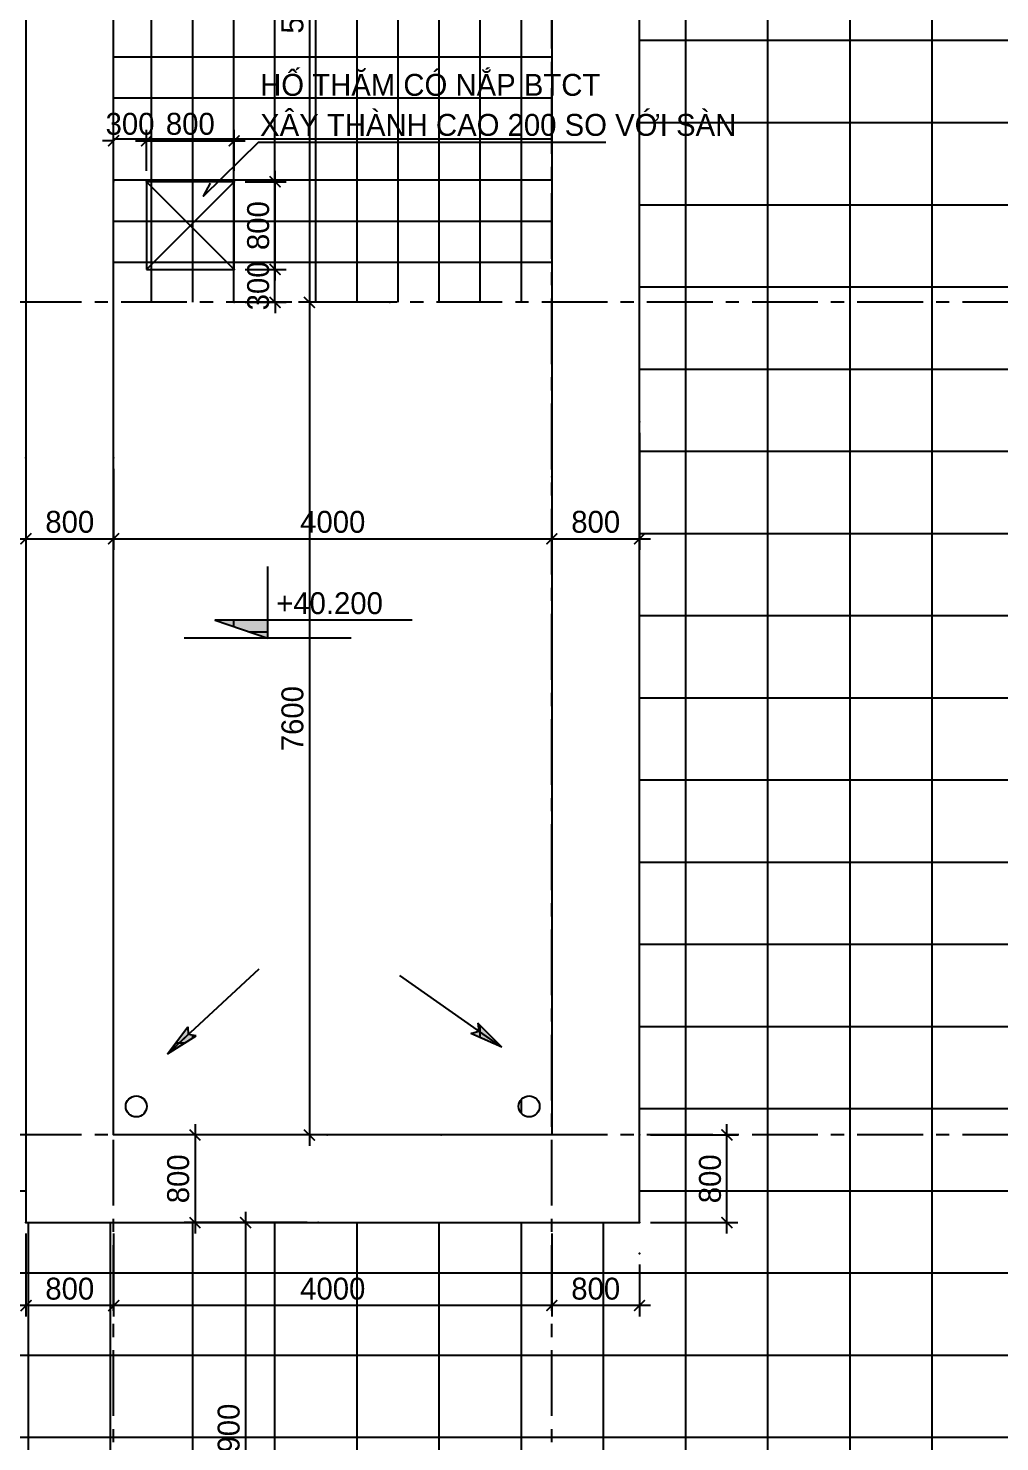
# Model space of a CAD drawing. Header units: inches. Extents: x -844707 to -690155, y -211546 to -175871.
# Drawn here: x -711449 to -702583, y -197801 to -184900 of the extents above; entities that cross this region are included whole.
import ezdxf

# ---------------------------------------------------------------- set-up
doc = ezdxf.new("R2010")
doc.units = ezdxf.units.IN
doc.header["$LTSCALE"] = 48
doc.header["$MEASUREMENT"] = 0
doc.linetypes.add('CENTER', pattern=[2, 1.25, -0.25, 0.25, -0.25])
doc.layers.add('DWGSHARE.com-DefPoints-DWGSHARE.com', color=7, linetype='Continuous', plot=False)
for name, color, linetype in [('DWGSHARE.com-DIM-DWGSHARE.com', 251, 'Continuous'), ('DWGSHARE.com-HATCH-DWGSHARE.com', 8, 'Continuous'), ('DWGSHARE.com-KICHTHUOC-DWGSHARE.com', 9, 'Continuous'), ('DWGSHARE.com-LAYER1-DWGSHARE.com', 150, 'Continuous'), ('DWGSHARE.com-text-DWGSHARE.com', 3, 'Continuous'), ('DWGSHARE.com-truc-DWGSHARE.com', 250, 'CENTER'), ('DWGSHARE.com-TUONG-DWGSHARE.com', 7, 'Continuous'), ('DWGSHARE.com-V-DUNG-DWGSHARE.com', 44, 'Continuous')]:
    doc.layers.add(name, color=color, linetype=linetype)
doc.styles.get("Standard").update_dxf_attribs({"font": ''})
doc.styles.add('VNI-AVO', font='')
doc.styles.get('Standard').set_extended_font_data('VNI-Avo')
doc.styles.get('VNI-AVO').set_extended_font_data('VNI-Avo')
doc.dimstyles.new('tl1-100', dxfattribs={"dimtxt": 200, "dimasz": 100, "dimexe": 100, "dimexo": 100, "dimgap": 50, "dimtad": 1, "dimdec": 0, "dimzin": 0, "dimdsep": 46, "dimtxsty": 'VNI-AVO', "dimblk": 'ARCHTICK', "dimcen": 1, "dimdle": 100, "dimclrd": 256, "dimclre": 256, "dimclrt": 2, "dimadec": 0, "dimazin": 0, "dimtfac": 1, "dimtdec": 0, "dimtix": 1, "dimtofl": 0, "dimtmove": 2, "dimatfit": 3, "dimldrblk": 'ARCHTICK', "dimfxl": 1, "dimtolj": 2, "dimtzin": 0, "dimarcsym": 0})
pattern_1 = [(90, (81301.7, 61739.7), (-750, 1e-13), []), (180, (81301.7, 61739.7), (-1e-13, -750), [])]
pattern_2 = [(90, (-754198.3, -184409.2), (-375, 6e-14), []), (180, (-754198.3, -184409.2), (-6e-14, -375), [])]

# ---------------------------------------------------------------- blocks, each defined once
blk = doc.blocks.new('Muiten')
at = {"layer": 'DWGSHARE.com-KICHTHUOC-DWGSHARE.com'}
blk.add_hatch(color=2, dxfattribs=at).paths.add_polyline_path([(-257, 0), (-305, -54), (0, 0), (-304, 59)])
at = {"layer": 'DWGSHARE.com-KICHTHUOC-DWGSHARE.com', "linetype": 'Continuous'}
blk.add_line((0, 0), (-1140, 0), dxfattribs=at)
at = {"layer": 'DWGSHARE.com-KICHTHUOC-DWGSHARE.com', "color": 2}
for p, q in [((0, 0), (-305, -54)), ((-304, 59), (-257, 0)), ((0, 0), (-304, 59)), ((0, 0), (-257, 0)), ((-305, -54), (-257, 0))]:
    blk.add_line(p, q, dxfattribs=at)
blk = doc.blocks.new('_ArchTick')
at = {"color": 0, "linetype": 'ByBlock', "const_width": 0.15}
blk.add_lwpolyline([(-0.5, -0.5), (0.5, 0.5)], dxfattribs=at)
blk = doc.blocks.new('*D493')
at = {"layer": 'DWGSHARE.com-DefPoints-DWGSHARE.com', "color": 0, "transparency": 16777216}
for p in [(-708150, -181901), (-708883, -187401), (-708150, -187401)]:
    blk.add_point(p, dxfattribs=at)
at = {"layer": 'DWGSHARE.com-DIM-DWGSHARE.com', "lineweight": -2, "transparency": 16777216}
for p, q in [((-708250, -181901), (-708983, -181901)), ((-708883, -181801), (-708883, -187501)), ((-708250, -187401), (-708983, -187401))]:
    blk.add_line(p, q, dxfattribs=at)
at = {"layer": 'DWGSHARE.com-DIM-DWGSHARE.com', "lineweight": -2, "transparency": 16777216, "xscale": 100, "yscale": 100, "zscale": 100}
for p, rotation in [((-708883, -181901), 90), ((-708883, -187401), 270)]:
    blk.add_blockref('_ArchTick', p, dxfattribs=dict(at, rotation=rotation))
at = {"layer": 'DWGSHARE.com-DIM-DWGSHARE.com', "color": 2, "transparency": 16777216, "insert": (-709037, -184651), "char_height": 200, "attachment_point": 5, "rotation": 90, "style": 'VNI-AVO'}
blk.add_mtext('\\A2;5500', dxfattribs=at)
blk = doc.blocks.new('*D494')
at = {"layer": 'DWGSHARE.com-DefPoints-DWGSHARE.com', "color": 0, "transparency": 16777216}
for p in [(-708150, -187401), (-708883, -195001), (-707679, -195001)]:
    blk.add_point(p, dxfattribs=at)
at = {"layer": 'DWGSHARE.com-DIM-DWGSHARE.com', "lineweight": -2, "transparency": 16777216}
for p, q in [((-708883, -187301), (-708883, -195101)), ((-708250, -187401), (-708983, -187401)), ((-707779, -195001), (-708983, -195001))]:
    blk.add_line(p, q, dxfattribs=at)
at = {"layer": 'DWGSHARE.com-DIM-DWGSHARE.com', "lineweight": -2, "transparency": 16777216, "xscale": 100, "yscale": 100, "zscale": 100}
for p, rotation in [((-708883, -187401), 90), ((-708883, -195001), 270)]:
    blk.add_blockref('_ArchTick', p, dxfattribs=dict(at, rotation=rotation))
at = {"layer": 'DWGSHARE.com-DIM-DWGSHARE.com', "color": 2, "transparency": 16777216, "insert": (-709037, -191201), "char_height": 200, "attachment_point": 5, "rotation": 90, "style": 'VNI-AVO'}
blk.add_mtext('\\A2;7600', dxfattribs=at)
blk = doc.blocks.new('*D495')
at = {"layer": 'DWGSHARE.com-DefPoints-DWGSHARE.com', "color": 0, "transparency": 16777216}
for p in [(-708722, -195001), (-709927, -195801), (-708804, -195801)]:
    blk.add_point(p, dxfattribs=at)
at = {"layer": 'DWGSHARE.com-DIM-DWGSHARE.com', "lineweight": -2, "transparency": 16777216}
for p, q in [((-709927, -194901), (-709927, -195901)), ((-708822, -195001), (-710027, -195001)), ((-708904, -195801), (-710027, -195801))]:
    blk.add_line(p, q, dxfattribs=at)
at = {"layer": 'DWGSHARE.com-DIM-DWGSHARE.com', "lineweight": -2, "transparency": 16777216, "xscale": 100, "yscale": 100, "zscale": 100}
for p, rotation in [((-709927, -195001), 90), ((-709927, -195801), 270)]:
    blk.add_blockref('_ArchTick', p, dxfattribs=dict(at, rotation=rotation))
at = {"layer": 'DWGSHARE.com-DIM-DWGSHARE.com', "color": 2, "transparency": 16777216, "insert": (-710080, -195401), "char_height": 200, "attachment_point": 5, "rotation": 90, "style": 'VNI-AVO'}
blk.add_mtext('\\A2;800', dxfattribs=at)
blk = doc.blocks.new('*D759')
at = {"layer": 'DWGSHARE.com-DefPoints-DWGSHARE.com', "color": 0, "transparency": 16777216}
for p in [(-708804, -195801), (-709465, -199701), (-708668, -199701)]:
    blk.add_point(p, dxfattribs=at)
at = {"layer": 'DWGSHARE.com-DIM-DWGSHARE.com', "lineweight": -2, "transparency": 16777216}
for p, q in [((-709465, -195701), (-709465, -199801)), ((-708904, -195801), (-709565, -195801)), ((-708768, -199701), (-709565, -199701))]:
    blk.add_line(p, q, dxfattribs=at)
at = {"layer": 'DWGSHARE.com-DIM-DWGSHARE.com', "lineweight": -2, "transparency": 16777216, "xscale": 100, "yscale": 100, "zscale": 100}
for p, rotation in [((-709465, -195801), 90), ((-709465, -199701), 270)]:
    blk.add_blockref('_ArchTick', p, dxfattribs=dict(at, rotation=rotation))
at = {"layer": 'DWGSHARE.com-DIM-DWGSHARE.com', "color": 2, "transparency": 16777216, "insert": (-709619, -197751), "char_height": 200, "attachment_point": 5, "rotation": 90, "style": 'VNI-AVO'}
blk.add_mtext('\\A2;3900', dxfattribs=at)
blk = doc.blocks.new('*D500')
at = {"layer": 'DWGSHARE.com-DefPoints-DWGSHARE.com', "color": 0, "transparency": 16777216}
for p in [(-711470, -188820), (-710670, -188820), (-710670, -189560)]:
    blk.add_point(p, dxfattribs=at)
at = {"layer": 'DWGSHARE.com-DIM-DWGSHARE.com', "lineweight": -2, "transparency": 16777216}
for p, q in [((-711470, -188920), (-711470, -189660)), ((-710670, -188920), (-710670, -189660)), ((-711570, -189560), (-710570, -189560))]:
    blk.add_line(p, q, dxfattribs=at)
at = {"layer": 'DWGSHARE.com-DIM-DWGSHARE.com', "lineweight": -2, "transparency": 16777216, "xscale": 100, "yscale": 100, "zscale": 100, "rotation": 180}
blk.add_blockref('_ArchTick', (-711470, -189560), dxfattribs=at)
at = {"layer": 'DWGSHARE.com-DIM-DWGSHARE.com', "lineweight": -2, "transparency": 16777216, "xscale": 100, "yscale": 100, "zscale": 100}
blk.add_blockref('_ArchTick', (-710670, -189560), dxfattribs=at)
at = {"layer": 'DWGSHARE.com-DIM-DWGSHARE.com', "color": 2, "transparency": 16777216, "insert": (-711070, -189406), "char_height": 200, "attachment_point": 5, "style": 'VNI-AVO'}
blk.add_mtext('\\A2;800', dxfattribs=at)
blk = doc.blocks.new('*D501')
at = {"layer": 'DWGSHARE.com-DefPoints-DWGSHARE.com', "color": 0, "transparency": 16777216}
for p in [(-710670, -188820), (-706670, -188993), (-706670, -189560)]:
    blk.add_point(p, dxfattribs=at)
at = {"layer": 'DWGSHARE.com-DIM-DWGSHARE.com', "lineweight": -2, "transparency": 16777216}
for p, q in [((-710670, -188920), (-710670, -189660)), ((-706670, -189093), (-706670, -189660)), ((-710770, -189560), (-706570, -189560))]:
    blk.add_line(p, q, dxfattribs=at)
at = {"layer": 'DWGSHARE.com-DIM-DWGSHARE.com', "lineweight": -2, "transparency": 16777216, "xscale": 100, "yscale": 100, "zscale": 100, "rotation": 180}
blk.add_blockref('_ArchTick', (-710670, -189560), dxfattribs=at)
at = {"layer": 'DWGSHARE.com-DIM-DWGSHARE.com', "lineweight": -2, "transparency": 16777216, "xscale": 100, "yscale": 100, "zscale": 100}
blk.add_blockref('_ArchTick', (-706670, -189560), dxfattribs=at)
at = {"layer": 'DWGSHARE.com-DIM-DWGSHARE.com', "color": 2, "transparency": 16777216, "insert": (-708670, -189406), "char_height": 200, "attachment_point": 5, "style": 'VNI-AVO'}
blk.add_mtext('\\A2;4000', dxfattribs=at)
blk = doc.blocks.new('*D502')
at = {"layer": 'DWGSHARE.com-DefPoints-DWGSHARE.com', "color": 0, "transparency": 16777216}
for p in [(-705870, -188493), (-706670, -188993), (-705870, -189560)]:
    blk.add_point(p, dxfattribs=at)
at = {"layer": 'DWGSHARE.com-DIM-DWGSHARE.com', "lineweight": -2, "transparency": 16777216}
for p, q in [((-705870, -188593), (-705870, -189660)), ((-706670, -189093), (-706670, -189660)), ((-706770, -189560), (-705770, -189560))]:
    blk.add_line(p, q, dxfattribs=at)
at = {"layer": 'DWGSHARE.com-DIM-DWGSHARE.com', "lineweight": -2, "transparency": 16777216, "xscale": 100, "yscale": 100, "zscale": 100, "rotation": 180}
blk.add_blockref('_ArchTick', (-706670, -189560), dxfattribs=at)
at = {"layer": 'DWGSHARE.com-DIM-DWGSHARE.com', "lineweight": -2, "transparency": 16777216, "xscale": 100, "yscale": 100, "zscale": 100}
blk.add_blockref('_ArchTick', (-705870, -189560), dxfattribs=at)
at = {"layer": 'DWGSHARE.com-DIM-DWGSHARE.com', "color": 2, "transparency": 16777216, "insert": (-706270, -189406), "char_height": 200, "attachment_point": 5, "style": 'VNI-AVO'}
blk.add_mtext('\\A2;800', dxfattribs=at)
blk = doc.blocks.new('*D780')
at = {"layer": 'DWGSHARE.com-DefPoints-DWGSHARE.com', "color": 0, "transparency": 16777216}
for p in [(-706670, -195801), (-705870, -196083), (-706670, -196558)]:
    blk.add_point(p, dxfattribs=at)
at = {"layer": 'DWGSHARE.com-DIM-DWGSHARE.com', "lineweight": -2, "transparency": 16777216}
for p, q in [((-706670, -195901), (-706670, -196658)), ((-705870, -196183), (-705870, -196658)), ((-705770, -196558), (-706770, -196558))]:
    blk.add_line(p, q, dxfattribs=at)
at = {"layer": 'DWGSHARE.com-DIM-DWGSHARE.com', "lineweight": -2, "transparency": 16777216, "xscale": 100, "yscale": 100, "zscale": 100, "rotation": 180}
blk.add_blockref('_ArchTick', (-706670, -196558), dxfattribs=at)
at = {"layer": 'DWGSHARE.com-DIM-DWGSHARE.com', "lineweight": -2, "transparency": 16777216, "xscale": 100, "yscale": 100, "zscale": 100}
blk.add_blockref('_ArchTick', (-705870, -196558), dxfattribs=at)
at = {"layer": 'DWGSHARE.com-DIM-DWGSHARE.com', "color": 2, "transparency": 16777216, "insert": (-706270, -196405), "char_height": 200, "attachment_point": 5, "style": 'VNI-AVO'}
blk.add_mtext('\\A2;800', dxfattribs=at)
blk = doc.blocks.new('*D781')
at = {"layer": 'DWGSHARE.com-DefPoints-DWGSHARE.com', "color": 0, "transparency": 16777216}
for p in [(-710670, -195801), (-706670, -195801), (-710670, -196558)]:
    blk.add_point(p, dxfattribs=at)
at = {"layer": 'DWGSHARE.com-DIM-DWGSHARE.com', "lineweight": -2, "transparency": 16777216}
for p, q in [((-710670, -195901), (-710670, -196658)), ((-706670, -195901), (-706670, -196658)), ((-706570, -196558), (-710770, -196558))]:
    blk.add_line(p, q, dxfattribs=at)
at = {"layer": 'DWGSHARE.com-DIM-DWGSHARE.com', "lineweight": -2, "transparency": 16777216, "xscale": 100, "yscale": 100, "zscale": 100, "rotation": 180}
blk.add_blockref('_ArchTick', (-710670, -196558), dxfattribs=at)
at = {"layer": 'DWGSHARE.com-DIM-DWGSHARE.com', "lineweight": -2, "transparency": 16777216, "xscale": 100, "yscale": 100, "zscale": 100}
blk.add_blockref('_ArchTick', (-706670, -196558), dxfattribs=at)
at = {"layer": 'DWGSHARE.com-DIM-DWGSHARE.com', "color": 2, "transparency": 16777216, "insert": (-708670, -196405), "char_height": 200, "attachment_point": 5, "style": 'VNI-AVO'}
blk.add_mtext('\\A2;4000', dxfattribs=at)
blk = doc.blocks.new('*D782')
at = {"layer": 'DWGSHARE.com-DefPoints-DWGSHARE.com', "color": 0, "transparency": 16777216}
for p in [(-711470, -195801), (-710670, -195801), (-711470, -196558)]:
    blk.add_point(p, dxfattribs=at)
at = {"layer": 'DWGSHARE.com-DIM-DWGSHARE.com', "lineweight": -2, "transparency": 16777216}
for p, q in [((-711470, -195901), (-711470, -196658)), ((-710670, -195901), (-710670, -196658)), ((-710570, -196558), (-711570, -196558))]:
    blk.add_line(p, q, dxfattribs=at)
at = {"layer": 'DWGSHARE.com-DIM-DWGSHARE.com', "lineweight": -2, "transparency": 16777216, "xscale": 100, "yscale": 100, "zscale": 100, "rotation": 180}
blk.add_blockref('_ArchTick', (-711470, -196558), dxfattribs=at)
at = {"layer": 'DWGSHARE.com-DIM-DWGSHARE.com', "lineweight": -2, "transparency": 16777216, "xscale": 100, "yscale": 100, "zscale": 100}
blk.add_blockref('_ArchTick', (-710670, -196558), dxfattribs=at)
at = {"layer": 'DWGSHARE.com-DIM-DWGSHARE.com', "color": 2, "transparency": 16777216, "insert": (-711070, -196405), "char_height": 200, "attachment_point": 5, "style": 'VNI-AVO'}
blk.add_mtext('\\A2;800', dxfattribs=at)
blk = doc.blocks.new('*D783')
at = {"layer": 'DWGSHARE.com-DefPoints-DWGSHARE.com', "color": 0, "transparency": 16777216}
for p in [(-705870, -195001), (-705072, -195001), (-705870, -195801)]:
    blk.add_point(p, dxfattribs=at)
at = {"layer": 'DWGSHARE.com-DIM-DWGSHARE.com', "lineweight": -2, "transparency": 16777216}
for p, q in [((-705072, -195901), (-705072, -194901)), ((-705770, -195001), (-704972, -195001)), ((-705770, -195801), (-704972, -195801))]:
    blk.add_line(p, q, dxfattribs=at)
at = {"layer": 'DWGSHARE.com-DIM-DWGSHARE.com', "lineweight": -2, "transparency": 16777216, "xscale": 100, "yscale": 100, "zscale": 100}
for p, rotation in [((-705072, -195001), 90), ((-705072, -195801), 270)]:
    blk.add_blockref('_ArchTick', p, dxfattribs=dict(at, rotation=rotation))
at = {"layer": 'DWGSHARE.com-DIM-DWGSHARE.com', "color": 2, "transparency": 16777216, "insert": (-705226, -195401), "char_height": 200, "attachment_point": 5, "rotation": 90, "style": 'VNI-AVO'}
blk.add_mtext('\\A2;800', dxfattribs=at)
blk = doc.blocks.new('*D785')
at = {"layer": 'DWGSHARE.com-DefPoints-DWGSHARE.com', "color": 0, "transparency": 16777216}
for p in [(-710370, -185927), (-710670, -186301), (-710370, -186301)]:
    blk.add_point(p, dxfattribs=at)
at = {"layer": 'DWGSHARE.com-DIM-DWGSHARE.com', "lineweight": -2, "transparency": 16777216}
for p, q in [((-710670, -186201), (-710670, -185827)), ((-710370, -186201), (-710370, -185827)), ((-710670, -185927), (-710770, -185927)), ((-710370, -185927), (-710270, -185927))]:
    blk.add_line(p, q, dxfattribs=at)
at = {"layer": 'DWGSHARE.com-DIM-DWGSHARE.com', "lineweight": -2, "transparency": 16777216, "xscale": 100, "yscale": 100, "zscale": 100}
blk.add_blockref('_ArchTick', (-710670, -185927), dxfattribs=at)
at = {"layer": 'DWGSHARE.com-DIM-DWGSHARE.com', "lineweight": -2, "transparency": 16777216, "xscale": 100, "yscale": 100, "zscale": 100, "rotation": 180}
blk.add_blockref('_ArchTick', (-710370, -185927), dxfattribs=at)
at = {"layer": 'DWGSHARE.com-DIM-DWGSHARE.com', "color": 2, "transparency": 16777216, "insert": (-710520, -185773), "char_height": 200, "attachment_point": 5, "style": 'VNI-AVO'}
blk.add_mtext('\\A2;300', dxfattribs=at)
blk = doc.blocks.new('*D786')
at = {"layer": 'DWGSHARE.com-DefPoints-DWGSHARE.com', "color": 0, "transparency": 16777216}
for p in [(-709570, -185927), (-710370, -186301), (-709570, -186301)]:
    blk.add_point(p, dxfattribs=at)
at = {"layer": 'DWGSHARE.com-DIM-DWGSHARE.com', "lineweight": -2, "transparency": 16777216}
for p, q in [((-710370, -186201), (-710370, -185827)), ((-709570, -186201), (-709570, -185827)), ((-710470, -185927), (-709470, -185927))]:
    blk.add_line(p, q, dxfattribs=at)
at = {"layer": 'DWGSHARE.com-DIM-DWGSHARE.com', "lineweight": -2, "transparency": 16777216, "xscale": 100, "yscale": 100, "zscale": 100, "rotation": 180}
blk.add_blockref('_ArchTick', (-710370, -185927), dxfattribs=at)
at = {"layer": 'DWGSHARE.com-DIM-DWGSHARE.com', "lineweight": -2, "transparency": 16777216, "xscale": 100, "yscale": 100, "zscale": 100}
blk.add_blockref('_ArchTick', (-709570, -185927), dxfattribs=at)
at = {"layer": 'DWGSHARE.com-DIM-DWGSHARE.com', "color": 2, "transparency": 16777216, "insert": (-709970, -185773), "char_height": 200, "attachment_point": 5, "style": 'VNI-AVO'}
blk.add_mtext('\\A2;800', dxfattribs=at)
blk = doc.blocks.new('*D788')
at = {"layer": 'DWGSHARE.com-DefPoints-DWGSHARE.com', "color": 0, "transparency": 16777216}
for p in [(-709570, -186301), (-709196, -186301), (-709570, -187101)]:
    blk.add_point(p, dxfattribs=at)
at = {"layer": 'DWGSHARE.com-DIM-DWGSHARE.com', "lineweight": -2, "transparency": 16777216}
for p, q in [((-709196, -187201), (-709196, -186201)), ((-709470, -186301), (-709096, -186301)), ((-709470, -187101), (-709096, -187101))]:
    blk.add_line(p, q, dxfattribs=at)
at = {"layer": 'DWGSHARE.com-DIM-DWGSHARE.com', "lineweight": -2, "transparency": 16777216, "xscale": 100, "yscale": 100, "zscale": 100}
for p, rotation in [((-709196, -186301), 90), ((-709196, -187101), 270)]:
    blk.add_blockref('_ArchTick', p, dxfattribs=dict(at, rotation=rotation))
at = {"layer": 'DWGSHARE.com-DIM-DWGSHARE.com', "color": 2, "transparency": 16777216, "insert": (-709350, -186701), "char_height": 200, "attachment_point": 5, "rotation": 90, "style": 'VNI-AVO'}
blk.add_mtext('\\A2;800', dxfattribs=at)
blk = doc.blocks.new('*D787')
at = {"layer": 'DWGSHARE.com-DefPoints-DWGSHARE.com', "color": 0, "transparency": 16777216}
for p in [(-709570, -187101), (-709196, -187101), (-709570, -187401)]:
    blk.add_point(p, dxfattribs=at)
at = {"layer": 'DWGSHARE.com-DIM-DWGSHARE.com', "lineweight": -2, "transparency": 16777216}
for p, q in [((-709196, -187101), (-709196, -187001)), ((-709470, -187101), (-709096, -187101)), ((-709470, -187401), (-709096, -187401)), ((-709196, -187401), (-709196, -187501))]:
    blk.add_line(p, q, dxfattribs=at)
at = {"layer": 'DWGSHARE.com-DIM-DWGSHARE.com', "lineweight": -2, "transparency": 16777216, "xscale": 100, "yscale": 100, "zscale": 100}
for p, rotation in [((-709196, -187101), 270), ((-709196, -187401), 90)]:
    blk.add_blockref('_ArchTick', p, dxfattribs=dict(at, rotation=rotation))
at = {"layer": 'DWGSHARE.com-DIM-DWGSHARE.com', "color": 2, "transparency": 16777216, "insert": (-709350, -187251), "char_height": 200, "attachment_point": 5, "rotation": 90, "style": 'VNI-AVO'}
blk.add_mtext('\\A2;300', dxfattribs=at)

msp = doc.modelspace()

# ---------------------------------------------------------------- hatches: boundary and pattern name
at = {"layer": 'DWGSHARE.com-DIM-DWGSHARE.com'}
h = msp.add_hatch(dxfattribs=at)
h.set_pattern_fill('ANSI37,_O', color=256, scale=3000, angle=45)
h.set_pattern_definition(pattern_2)
h.paths.add_polyline_path([(-706670.3, -181900.8), (-710670.3, -181900.8), (-710670.3, -187400.8), (-706670.3, -187400.8), (-706670.3, -185943.2), (-709351.5, -185943.2), (-709715.2, -186300.8), (-709570.3, -186300.8), (-709570.3, -187100.8), (-710370.3, -187100.8), (-710370.3, -186300.8), (-709715.2, -186300.8), (-709351.5, -185943.2), (-706670.3, -185943.2)])
at = {"layer": 'DWGSHARE.com-HATCH-DWGSHARE.com'}
h = msp.add_hatch(dxfattribs=at)
h.set_pattern_fill('ANSI37', color=256, scale=3000, angle=45, style=0)
h.set_pattern_definition(pattern_2)
h.paths.add_polyline_path([(-710670.3, -181900.8), (-710670.3, -187400.8), (-706670.3, -187400.8), (-706670.3, -181900.8)])
h.paths.add_polyline_path([(-709742, -190303.4), (-709263.8, -190303.4), (-709263.8, -190466.8)], flags=17)
h.paths.add_polyline_path([(-707336.8, -194052.2), (-707345, -193980.3), (-707126.4, -194200.5), (-707409.4, -194073.7)], flags=17)
h.paths.add_polyline_path([(-710179.1, -194259.3), (-709991.8, -194012), (-709990.3, -194084.3), (-709915.6, -194096)], flags=17)
h.paths.add_polyline_path([(-706781.6, -194740.3, -1), (-706973.3, -194740.3, -1)], flags=17)
h.paths.add_polyline_path([(-710367.3, -194740.3, -1), (-710559, -194740.3, -1)], flags=17)
h.paths.add_polyline_path([(-709190.2, -191538.7), (-709190.2, -190863), (-708883.2, -190863), (-708883.2, -191538.7)], flags=9)
h.paths.add_polyline_path([(-709015.2, -189252.7), (-708325.4, -189252.7), (-708325.4, -189559.7), (-709015.2, -189559.7)], flags=9)
h.paths.add_polyline_path([(-709503.1, -187517.9), (-709503.1, -186983.8), (-709196, -186983.8), (-709196, -187517.9)], flags=9)
h.paths.add_polyline_path([(-709238, -190302.5), (-708138.8, -190302.5), (-708138.8, -189992), (-709238, -189992)], flags=9)
h = msp.add_hatch(dxfattribs=at)
h.set_pattern_fill('ANSI37,_I', color=256, scale=6000, angle=45, style=2)
h.set_pattern_definition(pattern_1)
h.paths.add_polyline_path([(-701670.3, -195000.8), (-699070.4, -195000.8), (-699070.4, -187400.8), (-701670.3, -187400.8)])
h.paths.add_polyline_path([(-701670.3, -187400.8), (-705870.2, -187400.8), (-705870.2, -195000.8), (-701670.3, -195000.8)])
h.paths.add_polyline_path([(-702370.6, -185000.8), (-702370.6, -184400.8), (-705870.2, -184400.8), (-705870.2, -187400.8), (-701670.3, -187400.8), (-701670.3, -185000.8)])
h.paths.add_polyline_path([(-701670.3, -187400.8), (-699070.4, -187400.8), (-699070.4, -185000.8), (-701670.3, -185000.8)])
h.paths.add_polyline_path([(-699315.2, -189919.5), (-698216, -189919.5), (-698216, -189608.9), (-699315.2, -189608.9)], flags=9)
h = msp.add_hatch(dxfattribs=at)
h.set_pattern_fill('ANSI37,_I', color=256, scale=6000, angle=45, style=2)
h.set_pattern_definition(pattern_1)
h.paths.add_polyline_path([(-715671.4, -195000.8), (-715671.1, -197100.8), (-714970.1, -197100.8), (-714970.1, -199701), (-710670.3, -199701), (-710670.3, -195800.8), (-711470.5, -195800.8), (-711470.5, -195000.8)])
h.paths.add_polyline_path([(-715671.1, -197100.8), (-715671.4, -195000.8), (-718270.3, -195000.8), (-718270.3, -197100.8)])
h.paths.add_polyline_path([(-710670.3, -199701), (-706670.3, -199701), (-706670.3, -195800.8), (-710670.3, -195800.8)])
h.paths.add_polyline_path([(-706670.3, -199701), (-702370.6, -199701), (-702370.6, -197100.8), (-701670.3, -197100.8), (-701670.3, -195000.8), (-705870.2, -195000.8), (-705870.2, -195800.8), (-706670.3, -195800.8)])
h.paths.add_polyline_path([(-699070.4, -197100.8), (-699070.4, -195000.8), (-701670.3, -195000.8), (-701670.3, -197100.8)])
h.paths.add_polyline_path([(-709772.3, -198093), (-709772.3, -197408.7), (-709465.3, -197408.7), (-709465.3, -198093)], flags=24)
h.paths.add_polyline_path([(-709772.3, -200001.3), (-709772.3, -199500.7), (-709465.3, -199500.7), (-709465.3, -200001.3)], flags=9)
at = {"layer": 'DWGSHARE.com-LAYER1-DWGSHARE.com'}
msp.add_hatch(color=1, dxfattribs=at).paths.add_polyline_path([(-709263.8, -190303.4), (-709742, -190303.4), (-709263.8, -190466.8)])

# ---------------------------------------------------------------- linework, layer by layer
at = {"layer": 'DWGSHARE.com-DIM-DWGSHARE.com'}
msp.add_lwpolyline([(-706178.8, -185943.2), (-709351.5, -185943.2), (-709849.9, -186433.3), (-709786.6, -186314.7)], dxfattribs=at)
at = {"layer": 'DWGSHARE.com-HATCH-DWGSHARE.com'}
for centre in [(-710463.2, -194740.3), (-706877.5, -194740.3)]:
    msp.add_circle(centre, 95.8, dxfattribs=at)
at = {"layer": 'DWGSHARE.com-LAYER1-DWGSHARE.com', "color": 1}
msp.add_line((-708501.9, -190466.8), (-710025.6, -190466.8), dxfattribs=at)
msp.add_lwpolyline([(-707944, -190303.4), (-709742, -190303.4), (-709263.8, -190466.8), (-709263.8, -189813.6)], dxfattribs=at)
at = {"layer": 'DWGSHARE.com-truc-DWGSHARE.com', "ltscale": 10}
for p, q in [((-710670.3, -203325.6), (-710670.3, -180494.5)), ((-706670.3, -203325.6), (-706670.3, -180494.5)), ((-695602.5, -187400.8), (-721841.5, -187400.8)), ((-695602.5, -195000.8), (-721841.5, -195000.8))]:
    msp.add_line(p, q, dxfattribs=at)
at = {"layer": 'DWGSHARE.com-TUONG-DWGSHARE.com'}
for points in [[(-711470.5, -195800.8), (-705870.2, -195800.8), (-705870.2, -181100.8), (-711470.5, -181100.8)], [(-710670.3, -181900.8), (-706670.3, -181900.8), (-706670.3, -195000.8), (-710670.3, -195000.8)]]:
    msp.add_lwpolyline(points, close=True, dxfattribs=at)
at = {"layer": 'DWGSHARE.com-V-DUNG-DWGSHARE.com'}
for p, q in [((-710370.3, -186300.8), (-709570.3, -187100.8)), ((-709570.3, -186300.8), (-710370.3, -187100.8))]:
    msp.add_line(p, q, dxfattribs=at)
msp.add_lwpolyline([(-710370.3, -187100.8), (-709570.3, -187100.8), (-709570.3, -186300.8), (-710370.3, -186300.8)], close=True, dxfattribs=at)

# ---------------------------------------------------------------- block references
at = {"layer": 'DWGSHARE.com-HATCH-DWGSHARE.com', "rotation": 222.7681464153218}
msp.add_blockref('Muiten', (-710179.1, -194259.3), dxfattribs=at)
at = {"layer": 'DWGSHARE.com-HATCH-DWGSHARE.com', "xscale": -1, "rotation": 144.8818286804736}
msp.add_blockref('Muiten', (-707126.4, -194200.5), dxfattribs=at)

# ---------------------------------------------------------------- texts
at = {"layer": 'DWGSHARE.com-text-DWGSHARE.com'}
for s, p in [('HOÁ THAÊM COÙ NAÉP BTCT ', (-709333, -185516.3)), ('XAÂY THAØNH CAO 200 SO VÔÙI SAØN', (-709333, -185881.6)), ('+40.200', (-709186.3, -190247))]:
    msp.add_text(s, height=200, dxfattribs=at).set_placement(p)

# ---------------------------------------------------------------- dimensions: what is measured, and where the dimension line sits
at = {"layer": 'DWGSHARE.com-DIM-DWGSHARE.com'}
for base, p1, p2, picture, middle in [((-708883.2, -187400.8), (-708150.4, -181900.8), (-708150.4, -187400.8), '*D493', (-709036.7, -184650.8)), ((-709196, -186300.8), (-709570.3, -187100.8), (-709570.3, -186300.8), '*D788', (-709349.6, -186700.8)), ((-709196, -187100.8), (-709570.3, -187400.8), (-709570.3, -187100.8), '*D787', (-709349.6, -187250.8)), ((-708883.2, -195000.8), (-708150.4, -187400.8), (-707678.7, -195000.8), '*D494', (-709036.7, -191200.8)), ((-709926.5, -195800.8), (-708722, -195000.8), (-708804, -195800.8), '*D495', (-710080, -195400.8)), ((-705072.1, -195000.8), (-705870.2, -195800.8), (-705870.2, -195000.8), '*D783', (-705225.6, -195400.8)), ((-709465.3, -199701), (-708804, -195800.8), (-708668.3, -199701), '*D759', (-709618.8, -197750.9))]:
    dim = msp.add_linear_dim(base=base, p1=p1, p2=p2, angle=90, dimstyle='tl1-100', dxfattribs=at)
    dim.commit()
    dim.dimension.update_dxf_attribs({"geometry": picture, "text_midpoint": middle})
for base, p1, p2, picture, middle in [((-710370.3, -185926.6), (-710670.3, -186300.8), (-710370.3, -186300.8), '*D785', (-710520.3, -185773)), ((-709570.3, -185926.6), (-710370.3, -186300.8), (-709570.3, -186300.8), '*D786', (-709970.3, -185773)), ((-705870.2, -189559.7), (-706670.3, -188993.4), (-705870.2, -188493.2), '*D502', (-706270.3, -189406.2)), ((-710670.3, -189559.7), (-711470.5, -188820.4), (-710670.3, -188820.4), '*D500', (-711070.4, -189406.2)), ((-706670.3, -189559.7), (-710670.3, -188820.4), (-706670.3, -188993.4), '*D501', (-708670.3, -189406.2)), ((-711470.5, -196558.3), (-710670.3, -195800.8), (-711470.5, -195800.8), '*D782', (-711070.4, -196404.8)), ((-710670.3, -196558.3), (-706670.4, -195800.8), (-710670.3, -195800.8), '*D781', (-708670.3, -196404.8)), ((-706670.4, -196558.3), (-705870.2, -196083.3), (-706670.4, -195800.8), '*D780', (-706270.3, -196404.8))]:
    dim = msp.add_linear_dim(base=base, p1=p1, p2=p2, dimstyle='tl1-100', dxfattribs=at)
    dim.commit()
    dim.dimension.update_dxf_attribs({"geometry": picture, "text_midpoint": middle})

doc.saveas('drawing.dxf')
